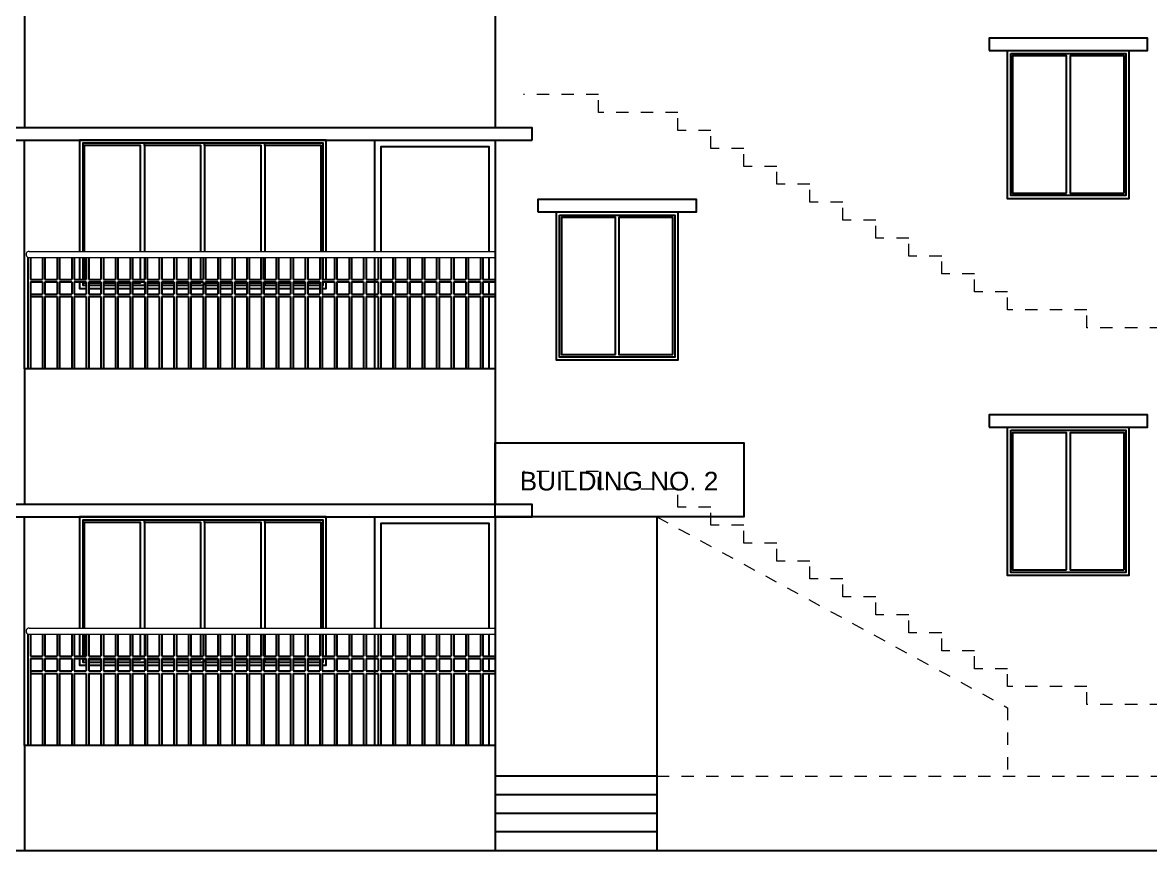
# Model space of a CAD drawing. Header units: metres. Extents: x -1441 to -394, y -133 to 518.
# Drawn here: x -1147.49 to -1138.36, y 33.94 to 40.64 of the extents above; entities that cross this region are included whole.
import ezdxf

# ---------------------------------------------------------------- set-up
doc = ezdxf.new("R2010")
doc.units = ezdxf.units.M
doc.header["$LTSCALE"] = 25.4
doc.linetypes.add('ACAD_ISO02W100', pattern=[15, 12, -3])
doc.layers.get('0').update_dxf_attribs({"linetype": 'CONTINUOUS'})
doc.layers.add('Railing', color=7, linetype='CONTINUOUS')
doc.styles.add('STYLE3', font='arial.ttf')

msp = doc.modelspace()

# ---------------------------------------------------------------- linework, layer by layer
at = {"color": 7, "linetype": 'Continuous'}
for p, q in [((-1143.6629, 42.7394), (-1143.6629, 39.7894)), ((-1147.4729, 40.8894), (-1147.4729, 39.7894)), ((-1147.4729, 37.8394), (-1147.4729, 39.6894)), ((-1143.6629, 39.6894), (-1143.6629, 36.7394)), ((-1143.6629, 37.8394), (-1147.4729, 37.8394)), ((-1147.4729, 37.8394), (-1147.4729, 36.7394)), ((-1147.4729, 34.7894), (-1147.4729, 36.6394)), ((-1143.6629, 36.6394), (-1143.6629, 33.9394)), ((-1142.3524, 36.6394), (-1142.3524, 33.9394)), ((-1143.6629, 34.7894), (-1147.4729, 34.7894)), ((-1147.4729, 34.7894), (-1147.4729, 33.9394))]:
    msp.add_line(p, q, dxfattribs=at)
at = {"color": 38, "linetype": 'Continuous'}
for p, q in [((-1146.5016, 39.645), (-1146.5016, 39.6644)), ((-1146.014, 39.645), (-1146.014, 39.6644)), ((-1145.527, 39.645), (-1145.527, 39.6644)), ((-1146.5016, 38.5356), (-1146.5016, 38.5144)), ((-1146.014, 38.5356), (-1146.014, 38.5144)), ((-1145.527, 38.5356), (-1145.527, 38.5144)), ((-1146.5016, 36.595), (-1146.5016, 36.6144)), ((-1146.014, 36.595), (-1146.014, 36.6144)), ((-1145.527, 36.595), (-1145.527, 36.6144)), ((-1146.5016, 35.4856), (-1146.5016, 35.4644)), ((-1146.014, 35.4856), (-1146.014, 35.4644)), ((-1145.527, 35.4856), (-1145.527, 35.4644))]:
    msp.add_line(p, q, dxfattribs=at)
at = {"color": 8, "linetype": 'ACAD_ISO02W100', "lineweight": 9, "ltscale": 0.0003}
for p, q in [((-1142.3524, 36.6394), (-1139.5129, 35.0949)), ((-1139.5129, 35.0949), (-1139.5129, 34.5394)), ((-1142.3524, 34.5394), (-1138.0329, 34.5394))]:
    msp.add_line(p, q, dxfattribs=at)
at = {"color": 8, "linetype": 'Continuous'}
for p, q in [((-1142.3524, 34.5394), (-1143.6629, 34.5394)), ((-1142.3524, 34.3894), (-1143.6629, 34.3894)), ((-1142.3524, 34.2394), (-1143.6629, 34.2394)), ((-1142.3524, 34.0894), (-1143.6629, 34.0894))]:
    msp.add_line(p, q, dxfattribs=at)
at = {"color": 7}
msp.add_line((-1152.7877, 33.9394), (-1128.3503, 33.9394), dxfattribs=at)
at = {"color": 7, "linetype": 'Continuous'}
for points in [[(-1139.6629, 40.4156), (-1138.3807, 40.4156), (-1138.3807, 40.5156), (-1139.6629, 40.5156)], [(-1143.3152, 39.1085), (-1142.0329, 39.1085), (-1142.0329, 39.2085), (-1143.3152, 39.2085)], [(-1139.6629, 37.3656), (-1138.3807, 37.3656), (-1138.3807, 37.4656), (-1139.6629, 37.4656)], [(-1143.6629, 37.2394), (-1141.6497, 37.2394), (-1141.6497, 36.6394), (-1143.6629, 36.6394)]]:
    msp.add_lwpolyline(points, close=True, dxfattribs=at)
at = {"color": 38, "linetype": 'Continuous'}
for points in [[(-1139.5129, 40.4156), (-1138.5307, 40.4156), (-1138.5307, 39.2156), (-1139.5129, 39.2156)], [(-1139.4879, 40.3906), (-1138.5557, 40.3906), (-1138.5557, 39.2406), (-1139.4879, 39.2406)], [(-1143.1652, 39.1085), (-1142.1829, 39.1085), (-1142.1829, 37.9085), (-1143.1652, 37.9085)], [(-1143.1402, 39.0835), (-1142.2079, 39.0835), (-1142.2079, 37.9335), (-1143.1402, 37.9335)], [(-1139.5129, 37.3656), (-1138.5307, 37.3656), (-1138.5307, 36.1656), (-1139.5129, 36.1656)], [(-1139.4879, 37.3406), (-1138.5557, 37.3406), (-1138.5557, 36.1906), (-1139.4879, 36.1906)]]:
    msp.add_lwpolyline(points, close=True, dxfattribs=at)
at = {"color": 144, "linetype": 'Continuous'}
for points in [[(-1139.0361, 39.2602), (-1139.0361, 40.3712), (-1139.4723, 40.3712), (-1139.4723, 39.2602)], [(-1138.5708, 39.2602), (-1138.5708, 40.3712), (-1139.007, 40.3712), (-1139.007, 39.2602)], [(-1142.6883, 37.9531), (-1142.6883, 39.064), (-1143.1246, 39.064), (-1143.1246, 37.9531)], [(-1142.223, 37.9531), (-1142.223, 39.064), (-1142.6593, 39.064), (-1142.6593, 37.9531)], [(-1139.0361, 36.2102), (-1139.0361, 37.3212), (-1139.4723, 37.3212), (-1139.4723, 36.2102)], [(-1138.5708, 36.2102), (-1138.5708, 37.3212), (-1139.007, 37.3212), (-1139.007, 36.2102)]]:
    msp.add_lwpolyline(points, close=True, dxfattribs=at)
at = {"color": 8, "linetype": 'ACAD_ISO02W100', "lineweight": 9, "ltscale": 0.0003}
for points in [[(-1138.2629, 38.1704), (-1138.8716, 38.1704), (-1138.8716, 38.3156), (-1139.5129, 38.3156), (-1139.5129, 38.4609), (-1139.7799, 38.4609), (-1139.7799, 38.6061), (-1140.0469, 38.6061), (-1140.0469, 38.7513), (-1140.3139, 38.7513), (-1140.3139, 38.8966), (-1140.5809, 38.8966), (-1140.5809, 39.0418), (-1140.8479, 39.0418), (-1140.8479, 39.1871), (-1141.1149, 39.1871), (-1141.1149, 39.3323), (-1141.3819, 39.3323), (-1141.3819, 39.4775), (-1141.6489, 39.4775), (-1141.6489, 39.6228), (-1141.9159, 39.6228), (-1141.9159, 39.768), (-1142.1829, 39.768), (-1142.1829, 39.9132), (-1142.8242, 39.9132), (-1142.8242, 40.0585), (-1143.4329, 40.0585)], [(-1138.2629, 35.1204), (-1138.8716, 35.1204), (-1138.8716, 35.2656), (-1139.5129, 35.2656), (-1139.5129, 35.4109), (-1139.7799, 35.4109), (-1139.7799, 35.5561), (-1140.0469, 35.5561), (-1140.0469, 35.7013), (-1140.3139, 35.7013), (-1140.3139, 35.8466), (-1140.5809, 35.8466), (-1140.5809, 35.9918), (-1140.8479, 35.9918), (-1140.8479, 36.1371), (-1141.1149, 36.1371), (-1141.1149, 36.2823), (-1141.3819, 36.2823), (-1141.3819, 36.4275), (-1141.6489, 36.4275), (-1141.6489, 36.5728), (-1141.9159, 36.5728), (-1141.9159, 36.718), (-1142.1829, 36.718), (-1142.1829, 36.8632), (-1142.8242, 36.8632), (-1142.8242, 37.0085), (-1143.4329, 37.0085)]]:
    msp.add_lwpolyline(points, dxfattribs=at)
at = {"color": 7, "linetype": 'Continuous'}
for points in [[(-1143.3629, 39.6894), (-1143.3629, 39.7894), (-1148.0116, 39.7894), (-1148.0116, 39.6894), (-1143.3629, 39.6894)], [(-1143.3629, 36.6394), (-1143.3629, 36.7394), (-1148.0116, 36.7394), (-1148.0116, 36.6394), (-1143.3629, 36.6394)]]:
    msp.add_lwpolyline(points, dxfattribs=at)
at = {"color": 38, "linetype": 'Continuous'}
for points in [[(-1145.0302, 38.7894), (-1145.0302, 39.6894), (-1147.0258, 39.6894), (-1147.0258, 38.7894)], [(-1145.0552, 38.7894), (-1145.0552, 39.6644), (-1147.0008, 39.6644), (-1147.0008, 38.7894)], [(-1147.0258, 38.7394), (-1147.0258, 38.5623)], [(-1147.0008, 38.7394), (-1147.0008, 38.5623)], [(-1145.0552, 38.5623), (-1145.0552, 38.7394)], [(-1145.0302, 38.5623), (-1145.0302, 38.7394)], [(-1147.0258, 38.5423), (-1147.0258, 38.4894), (-1146.9721, 38.4894)], [(-1147.0008, 38.5423), (-1147.0008, 38.5144), (-1146.9721, 38.5144)], [(-1145.0611, 38.4894), (-1145.0302, 38.4894), (-1145.0302, 38.5423)], [(-1145.0611, 38.5144), (-1145.0552, 38.5144), (-1145.0552, 38.5423)], [(-1146.9521, 38.5144), (-1146.8539, 38.5144)], [(-1146.9521, 38.4894), (-1146.8539, 38.4894)], [(-1146.8339, 38.5144), (-1146.7357, 38.5144)], [(-1146.8339, 38.4894), (-1146.7357, 38.4894)], [(-1146.7157, 38.5144), (-1146.6175, 38.5144)], [(-1146.7157, 38.4894), (-1146.6175, 38.4894)], [(-1146.5975, 38.5144), (-1146.4993, 38.5144)], [(-1146.5975, 38.4894), (-1146.4993, 38.4894)], [(-1146.4793, 38.5144), (-1146.3812, 38.5144)], [(-1146.4793, 38.4894), (-1146.3812, 38.4894)], [(-1146.3612, 38.5144), (-1146.263, 38.5144)], [(-1146.3612, 38.4894), (-1146.263, 38.4894)], [(-1146.243, 38.5144), (-1146.1448, 38.5144)], [(-1146.243, 38.4894), (-1146.1448, 38.4894)], [(-1146.1248, 38.5144), (-1146.0266, 38.5144)], [(-1146.1248, 38.4894), (-1146.0266, 38.4894)], [(-1146.0066, 38.5144), (-1145.9084, 38.5144)], [(-1146.0066, 38.4894), (-1145.9084, 38.4894)], [(-1145.8884, 38.5144), (-1145.7902, 38.5144)], [(-1145.8884, 38.4894), (-1145.7902, 38.4894)], [(-1145.7702, 38.5144), (-1145.6721, 38.5144)], [(-1145.7702, 38.4894), (-1145.6721, 38.4894)], [(-1145.6521, 38.5144), (-1145.5539, 38.5144)], [(-1145.6521, 38.4894), (-1145.5539, 38.4894)], [(-1145.5339, 38.5144), (-1145.4357, 38.5144)], [(-1145.5339, 38.4894), (-1145.4357, 38.4894)], [(-1145.4157, 38.5144), (-1145.3175, 38.5144)], [(-1145.4157, 38.4894), (-1145.3175, 38.4894)], [(-1145.2975, 38.5144), (-1145.1993, 38.5144)], [(-1145.2975, 38.4894), (-1145.1993, 38.4894)], [(-1145.1793, 38.5144), (-1145.0811, 38.5144)], [(-1145.1793, 38.4894), (-1145.0811, 38.4894)], [(-1145.0302, 35.7394), (-1145.0302, 36.6394), (-1147.0258, 36.6394), (-1147.0258, 35.7394)], [(-1145.0552, 35.7394), (-1145.0552, 36.6144), (-1147.0008, 36.6144), (-1147.0008, 35.7394)], [(-1147.0258, 35.6894), (-1147.0258, 35.5123)], [(-1147.0008, 35.6894), (-1147.0008, 35.5123)], [(-1145.0552, 35.5123), (-1145.0552, 35.6894)], [(-1145.0302, 35.5123), (-1145.0302, 35.6894)], [(-1147.0258, 35.4923), (-1147.0258, 35.4394), (-1146.9721, 35.4394)], [(-1147.0008, 35.4923), (-1147.0008, 35.4644), (-1146.9721, 35.4644)], [(-1146.9521, 35.4644), (-1146.8539, 35.4644)], [(-1146.9521, 35.4394), (-1146.8539, 35.4394)], [(-1146.8339, 35.4644), (-1146.7357, 35.4644)], [(-1146.8339, 35.4394), (-1146.7357, 35.4394)], [(-1146.7157, 35.4644), (-1146.6175, 35.4644)], [(-1146.7157, 35.4394), (-1146.6175, 35.4394)], [(-1146.5975, 35.4644), (-1146.4993, 35.4644)], [(-1146.5975, 35.4394), (-1146.4993, 35.4394)], [(-1146.4793, 35.4644), (-1146.3812, 35.4644)], [(-1146.4793, 35.4394), (-1146.3812, 35.4394)], [(-1146.3612, 35.4644), (-1146.263, 35.4644)], [(-1146.3612, 35.4394), (-1146.263, 35.4394)], [(-1146.243, 35.4644), (-1146.1448, 35.4644)], [(-1146.243, 35.4394), (-1146.1448, 35.4394)], [(-1146.1248, 35.4644), (-1146.0266, 35.4644)], [(-1146.1248, 35.4394), (-1146.0266, 35.4394)], [(-1146.0066, 35.4644), (-1145.9084, 35.4644)], [(-1146.0066, 35.4394), (-1145.9084, 35.4394)], [(-1145.8884, 35.4644), (-1145.7902, 35.4644)], [(-1145.8884, 35.4394), (-1145.7902, 35.4394)], [(-1145.7702, 35.4644), (-1145.6721, 35.4644)], [(-1145.7702, 35.4394), (-1145.6721, 35.4394)], [(-1145.6521, 35.4644), (-1145.5539, 35.4644)], [(-1145.6521, 35.4394), (-1145.5539, 35.4394)], [(-1145.5339, 35.4644), (-1145.4357, 35.4644)], [(-1145.5339, 35.4394), (-1145.4357, 35.4394)], [(-1145.4157, 35.4644), (-1145.3175, 35.4644)], [(-1145.4157, 35.4394), (-1145.3175, 35.4394)], [(-1145.2975, 35.4644), (-1145.1993, 35.4644)], [(-1145.2975, 35.4394), (-1145.1993, 35.4394)], [(-1145.1793, 35.4644), (-1145.0811, 35.4644)], [(-1145.1793, 35.4394), (-1145.0811, 35.4394)], [(-1145.0611, 35.4394), (-1145.0302, 35.4394), (-1145.0302, 35.4923)], [(-1145.0611, 35.4644), (-1145.0552, 35.4644), (-1145.0552, 35.4923)]]:
    msp.add_lwpolyline(points, dxfattribs=at)
at = {"color": 144, "linetype": 'Continuous'}
for points in [[(-1146.5326, 38.7894), (-1146.5326, 39.645), (-1146.9892, 39.645), (-1146.9892, 38.7894)], [(-1146.045, 38.7894), (-1146.045, 39.645), (-1146.5016, 39.645), (-1146.5016, 38.7894)], [(-1145.5574, 38.7894), (-1145.5574, 39.645), (-1146.014, 39.645), (-1146.014, 38.7894)], [(-1145.0703, 38.7894), (-1145.0703, 39.645), (-1145.527, 39.645), (-1145.527, 38.7894)], [(-1146.9892, 38.7394), (-1146.9892, 38.5623)], [(-1146.5326, 38.5623), (-1146.5326, 38.7394)], [(-1146.5016, 38.7394), (-1146.5016, 38.5623)], [(-1146.045, 38.5623), (-1146.045, 38.7394)], [(-1145.5574, 38.5623), (-1145.5574, 38.7394)], [(-1145.527, 38.7394), (-1145.527, 38.5623)], [(-1146.9892, 38.5423), (-1146.9892, 38.5356), (-1146.9721, 38.5356)], [(-1146.9521, 38.5356), (-1146.8539, 38.5356)], [(-1146.8339, 38.5356), (-1146.7357, 38.5356)], [(-1146.7157, 38.5356), (-1146.6175, 38.5356)], [(-1146.5975, 38.5356), (-1146.5326, 38.5356), (-1146.5326, 38.5423)], [(-1146.5016, 38.5423), (-1146.5016, 38.5356), (-1146.4993, 38.5356)], [(-1146.4793, 38.5356), (-1146.3812, 38.5356)], [(-1146.3612, 38.5356), (-1146.263, 38.5356)], [(-1146.243, 38.5356), (-1146.1448, 38.5356)], [(-1146.1248, 38.5356), (-1146.045, 38.5356), (-1146.045, 38.5423)], [(-1146.0066, 38.5356), (-1145.9084, 38.5356)], [(-1145.8884, 38.5356), (-1145.7902, 38.5356)], [(-1145.7702, 38.5356), (-1145.6721, 38.5356)], [(-1145.6521, 38.5356), (-1145.5574, 38.5356), (-1145.5574, 38.5423)], [(-1145.527, 38.5423), (-1145.527, 38.5356), (-1145.4357, 38.5356)], [(-1145.4157, 38.5356), (-1145.3175, 38.5356)], [(-1145.2975, 38.5356), (-1145.1993, 38.5356)], [(-1145.1793, 38.5356), (-1145.0811, 38.5356)], [(-1146.5326, 35.7394), (-1146.5326, 36.595), (-1146.9892, 36.595), (-1146.9892, 35.7394)], [(-1146.045, 35.7394), (-1146.045, 36.595), (-1146.5016, 36.595), (-1146.5016, 35.7394)], [(-1145.5574, 35.7394), (-1145.5574, 36.595), (-1146.014, 36.595), (-1146.014, 35.7394)], [(-1145.0703, 35.7394), (-1145.0703, 36.595), (-1145.527, 36.595), (-1145.527, 35.7394)], [(-1146.9892, 35.6894), (-1146.9892, 35.5123)], [(-1146.5326, 35.5123), (-1146.5326, 35.6894)], [(-1146.5016, 35.6894), (-1146.5016, 35.5123)], [(-1146.045, 35.5123), (-1146.045, 35.6894)], [(-1145.5574, 35.5123), (-1145.5574, 35.6894)], [(-1145.527, 35.6894), (-1145.527, 35.5123)], [(-1146.9892, 35.4923), (-1146.9892, 35.4856), (-1146.9721, 35.4856)], [(-1146.9521, 35.4856), (-1146.8539, 35.4856)], [(-1146.8339, 35.4856), (-1146.7357, 35.4856)], [(-1146.7157, 35.4856), (-1146.6175, 35.4856)], [(-1146.5975, 35.4856), (-1146.5326, 35.4856), (-1146.5326, 35.4923)], [(-1146.5016, 35.4923), (-1146.5016, 35.4856), (-1146.4993, 35.4856)], [(-1146.4793, 35.4856), (-1146.3812, 35.4856)], [(-1146.3612, 35.4856), (-1146.263, 35.4856)], [(-1146.243, 35.4856), (-1146.1448, 35.4856)], [(-1146.1248, 35.4856), (-1146.045, 35.4856), (-1146.045, 35.4923)], [(-1146.0066, 35.4856), (-1145.9084, 35.4856)], [(-1145.8884, 35.4856), (-1145.7902, 35.4856)], [(-1145.7702, 35.4856), (-1145.6721, 35.4856)], [(-1145.6521, 35.4856), (-1145.5574, 35.4856), (-1145.5574, 35.4923)], [(-1145.527, 35.4923), (-1145.527, 35.4856), (-1145.4357, 35.4856)], [(-1145.4157, 35.4856), (-1145.3175, 35.4856)], [(-1145.2975, 35.4856), (-1145.1993, 35.4856)], [(-1145.1793, 35.4856), (-1145.0811, 35.4856)]]:
    msp.add_lwpolyline(points, dxfattribs=at)
at = {"color": 8, "linetype": 'Continuous'}
for points in [[(-1144.6355, 38.7894), (-1144.6355, 39.6894), (-1143.6629, 39.6894), (-1143.6629, 37.8394)], [(-1144.5855, 38.7894), (-1144.5855, 39.6394), (-1143.7129, 39.6394), (-1143.7129, 38.7894)], [(-1144.6355, 37.8394), (-1144.6355, 38.7394)], [(-1144.5855, 38.5623), (-1144.5855, 38.7394)], [(-1143.7129, 38.7394), (-1143.7129, 38.5623)], [(-1144.5855, 38.4426), (-1144.5855, 38.5423)], [(-1143.7129, 38.5423), (-1143.7129, 38.4426)], [(-1144.5855, 37.8394), (-1144.5855, 38.4226)], [(-1143.7129, 38.4226), (-1143.7129, 37.8394)], [(-1144.6355, 35.7394), (-1144.6355, 36.6394), (-1143.6629, 36.6394), (-1143.6629, 34.7894)], [(-1144.5855, 35.7394), (-1144.5855, 36.5894), (-1143.7129, 36.5894), (-1143.7129, 35.7394)], [(-1144.6355, 34.7894), (-1144.6355, 35.6894)], [(-1144.5855, 35.5123), (-1144.5855, 35.6894)], [(-1143.7129, 35.6894), (-1143.7129, 35.5123)], [(-1144.5855, 35.3926), (-1144.5855, 35.4923)], [(-1143.7129, 35.4923), (-1143.7129, 35.3926)], [(-1144.5855, 34.7894), (-1144.5855, 35.3726)], [(-1143.7129, 35.3726), (-1143.7129, 34.7894)]]:
    msp.add_lwpolyline(points, dxfattribs=at)
at = {"layer": 'Railing', "color": 8, "linetype": 'Continuous'}
for p, q in [((-1147.4448, 38.7394), (-1147.4448, 37.8394)), ((-1147.4248, 38.7394), (-1147.4248, 38.5623)), ((-1147.3266, 38.7394), (-1147.3266, 38.5623)), ((-1147.3066, 38.7394), (-1147.3066, 38.5623)), ((-1147.2085, 38.7394), (-1147.2085, 38.5623)), ((-1147.1885, 38.7394), (-1147.1885, 38.5623)), ((-1147.0903, 38.7394), (-1147.0903, 38.5623)), ((-1147.0703, 38.7394), (-1147.0703, 38.5623)), ((-1146.9721, 38.7394), (-1146.9721, 38.5623)), ((-1146.9521, 38.7394), (-1146.9521, 38.5623)), ((-1146.8539, 38.7394), (-1146.8539, 38.5623)), ((-1146.8339, 38.7394), (-1146.8339, 38.5623)), ((-1146.7357, 38.7394), (-1146.7357, 38.5623)), ((-1146.7157, 38.7394), (-1146.7157, 38.5623)), ((-1146.6175, 38.7394), (-1146.6175, 38.5623)), ((-1146.5975, 38.7394), (-1146.5975, 38.5623)), ((-1146.4993, 38.7394), (-1146.4993, 38.5623)), ((-1146.4793, 38.7394), (-1146.4793, 38.5623)), ((-1146.3812, 38.7394), (-1146.3812, 38.5623)), ((-1146.3612, 38.7394), (-1146.3612, 38.5623)), ((-1146.263, 38.7394), (-1146.263, 38.5623)), ((-1146.243, 38.7394), (-1146.243, 38.5623)), ((-1146.1448, 38.7394), (-1146.1448, 38.5623)), ((-1146.1248, 38.7394), (-1146.1248, 38.5623)), ((-1146.0266, 38.7394), (-1146.0266, 38.5623)), ((-1146.0066, 38.7394), (-1146.0066, 38.5623)), ((-1145.9084, 38.7394), (-1145.9084, 38.5623)), ((-1145.8884, 38.7394), (-1145.8884, 38.5623)), ((-1145.7902, 38.7394), (-1145.7902, 38.5623)), ((-1145.7702, 38.7394), (-1145.7702, 38.5623)), ((-1145.6721, 38.7394), (-1145.6721, 38.5623)), ((-1145.6521, 38.7394), (-1145.6521, 38.5623)), ((-1145.5539, 38.7394), (-1145.5539, 38.5623)), ((-1145.5339, 38.7394), (-1145.5339, 38.5623)), ((-1145.4357, 38.7394), (-1145.4357, 38.5623)), ((-1145.4157, 38.7394), (-1145.4157, 38.5623)), ((-1145.3175, 38.7394), (-1145.3175, 38.5623)), ((-1145.2975, 38.7394), (-1145.2975, 38.5623)), ((-1145.1993, 38.7394), (-1145.1993, 38.5623)), ((-1145.1793, 38.7394), (-1145.1793, 38.5623)), ((-1145.0811, 38.7394), (-1145.0811, 38.5623)), ((-1145.0611, 38.7394), (-1145.0611, 38.5623)), ((-1144.9629, 38.7394), (-1144.9629, 38.5623)), ((-1144.9429, 38.7394), (-1144.9429, 38.5623)), ((-1144.8448, 38.7394), (-1144.8448, 38.5623)), ((-1144.8248, 38.7394), (-1144.8248, 38.5623)), ((-1144.7266, 38.7394), (-1144.7266, 38.5623)), ((-1144.7066, 38.7394), (-1144.7066, 38.5623)), ((-1144.6084, 38.7394), (-1144.6084, 38.5623)), ((-1144.5884, 38.7394), (-1144.5884, 38.5623)), ((-1144.4902, 38.7394), (-1144.4902, 38.5623)), ((-1144.4702, 38.7394), (-1144.4702, 38.5623)), ((-1144.372, 38.7394), (-1144.372, 38.5623)), ((-1144.352, 38.7394), (-1144.352, 38.5623)), ((-1144.2538, 38.7394), (-1144.2538, 38.5623)), ((-1144.2338, 38.7394), (-1144.2338, 38.5623)), ((-1144.1357, 38.7394), (-1144.1357, 38.5623)), ((-1144.1157, 38.7394), (-1144.1157, 38.5623)), ((-1144.0175, 38.7394), (-1144.0175, 38.5623)), ((-1143.9975, 38.7394), (-1143.9975, 38.5623)), ((-1143.8993, 38.7394), (-1143.8993, 38.5623)), ((-1143.8793, 38.7394), (-1143.8793, 38.5623)), ((-1143.7811, 38.7394), (-1143.7811, 38.5623)), ((-1143.7611, 38.7394), (-1143.7611, 38.5623)), ((-1147.4248, 38.5623), (-1147.3266, 38.5623)), ((-1147.4248, 38.5423), (-1147.4248, 37.8394)), ((-1147.4248, 38.5423), (-1147.3266, 38.5423)), ((-1147.3266, 38.5423), (-1147.3266, 38.4426)), ((-1147.3066, 38.5623), (-1147.2085, 38.5623)), ((-1147.3066, 38.5423), (-1147.3066, 38.4426)), ((-1147.3066, 38.5423), (-1147.2085, 38.5423)), ((-1147.2085, 38.5423), (-1147.2085, 38.4426)), ((-1147.1885, 38.5623), (-1147.0903, 38.5623)), ((-1147.1885, 38.5423), (-1147.1885, 38.4426)), ((-1147.1885, 38.5423), (-1147.0903, 38.5423)), ((-1147.0903, 38.5423), (-1147.0903, 38.4426)), ((-1147.0703, 38.5623), (-1146.9721, 38.5623)), ((-1147.0703, 38.5423), (-1147.0703, 38.4426)), ((-1147.0703, 38.5423), (-1146.9721, 38.5423)), ((-1146.9721, 38.5423), (-1146.9721, 38.4426)), ((-1146.9521, 38.5623), (-1146.8539, 38.5623)), ((-1146.9521, 38.5423), (-1146.9521, 38.4426)), ((-1146.9521, 38.5423), (-1146.8539, 38.5423)), ((-1146.8539, 38.5423), (-1146.8539, 38.4426)), ((-1146.8339, 38.5623), (-1146.7357, 38.5623)), ((-1146.8339, 38.5423), (-1146.8339, 38.4426)), ((-1146.8339, 38.5423), (-1146.7357, 38.5423)), ((-1146.7357, 38.5423), (-1146.7357, 38.4426)), ((-1146.7157, 38.5623), (-1146.6175, 38.5623)), ((-1146.7157, 38.5423), (-1146.7157, 38.4426)), ((-1146.7157, 38.5423), (-1146.6175, 38.5423)), ((-1146.6175, 38.5423), (-1146.6175, 38.4426)), ((-1146.5975, 38.5623), (-1146.4993, 38.5623)), ((-1146.5975, 38.5423), (-1146.5975, 38.4426)), ((-1146.5975, 38.5423), (-1146.4993, 38.5423)), ((-1146.4993, 38.5423), (-1146.4993, 38.4426)), ((-1146.4793, 38.5623), (-1146.3812, 38.5623)), ((-1146.4793, 38.5423), (-1146.4793, 38.4426)), ((-1146.4793, 38.5423), (-1146.3812, 38.5423)), ((-1146.3812, 38.5423), (-1146.3812, 38.4426)), ((-1146.3612, 38.5623), (-1146.263, 38.5623)), ((-1146.3612, 38.5423), (-1146.3612, 38.4426)), ((-1146.3612, 38.5423), (-1146.263, 38.5423)), ((-1146.263, 38.5423), (-1146.263, 38.4426)), ((-1146.243, 38.5623), (-1146.1448, 38.5623)), ((-1146.243, 38.5423), (-1146.243, 38.4426)), ((-1146.243, 38.5423), (-1146.1448, 38.5423)), ((-1146.1448, 38.5423), (-1146.1448, 38.4426)), ((-1146.1248, 38.5623), (-1146.0266, 38.5623)), ((-1146.1248, 38.5423), (-1146.1248, 38.4426)), ((-1146.1248, 38.5423), (-1146.0266, 38.5423)), ((-1146.0266, 38.5423), (-1146.0266, 38.4426)), ((-1146.0066, 38.5623), (-1145.9084, 38.5623)), ((-1146.0066, 38.5423), (-1146.0066, 38.4426)), ((-1146.0066, 38.5423), (-1145.9084, 38.5423)), ((-1145.9084, 38.5423), (-1145.9084, 38.4426)), ((-1145.8884, 38.5623), (-1145.7902, 38.5623)), ((-1145.8884, 38.5423), (-1145.8884, 38.4426)), ((-1145.8884, 38.5423), (-1145.7902, 38.5423)), ((-1145.7902, 38.5423), (-1145.7902, 38.4426)), ((-1145.7702, 38.5623), (-1145.6721, 38.5623)), ((-1145.7702, 38.5423), (-1145.7702, 38.4426)), ((-1145.7702, 38.5423), (-1145.6721, 38.5423)), ((-1145.6721, 38.5423), (-1145.6721, 38.4426)), ((-1145.6521, 38.5623), (-1145.5539, 38.5623)), ((-1145.6521, 38.5423), (-1145.6521, 38.4426)), ((-1145.6521, 38.5423), (-1145.5539, 38.5423)), ((-1145.5539, 38.5423), (-1145.5539, 38.4426)), ((-1145.5339, 38.5623), (-1145.4357, 38.5623)), ((-1145.5339, 38.5423), (-1145.5339, 38.4426)), ((-1145.5339, 38.5423), (-1145.4357, 38.5423)), ((-1145.4357, 38.5423), (-1145.4357, 38.4426)), ((-1145.4157, 38.5623), (-1145.3175, 38.5623)), ((-1145.4157, 38.5423), (-1145.4157, 38.4426)), ((-1145.4157, 38.5423), (-1145.3175, 38.5423)), ((-1145.3175, 38.5423), (-1145.3175, 38.4426)), ((-1145.2975, 38.5623), (-1145.1993, 38.5623)), ((-1145.2975, 38.5423), (-1145.2975, 38.4426)), ((-1145.2975, 38.5423), (-1145.1993, 38.5423)), ((-1145.1993, 38.5423), (-1145.1993, 38.4426)), ((-1145.1793, 38.5623), (-1145.0811, 38.5623)), ((-1145.1793, 38.5423), (-1145.1793, 38.4426)), ((-1145.1793, 38.5423), (-1145.0811, 38.5423)), ((-1145.0811, 38.5423), (-1145.0811, 38.4426)), ((-1145.0611, 38.5623), (-1144.9629, 38.5623)), ((-1145.0611, 38.5423), (-1145.0611, 38.4426)), ((-1145.0611, 38.5423), (-1144.9629, 38.5423)), ((-1144.9629, 38.5423), (-1144.9629, 38.4426)), ((-1144.9429, 38.5623), (-1144.8448, 38.5623)), ((-1144.9429, 38.5423), (-1144.9429, 38.4426)), ((-1144.9429, 38.5423), (-1144.8448, 38.5423)), ((-1144.8448, 38.5423), (-1144.8448, 38.4426)), ((-1144.8248, 38.5623), (-1144.7266, 38.5623)), ((-1144.8248, 38.5423), (-1144.8248, 38.4426)), ((-1144.8248, 38.5423), (-1144.7266, 38.5423)), ((-1144.7266, 38.5423), (-1144.7266, 38.4426)), ((-1144.7066, 38.5623), (-1144.6084, 38.5623)), ((-1144.7066, 38.5423), (-1144.7066, 38.4426)), ((-1144.7066, 38.5423), (-1144.6084, 38.5423)), ((-1144.6084, 38.5423), (-1144.6084, 38.4426)), ((-1144.5884, 38.5623), (-1144.4902, 38.5623)), ((-1144.5884, 38.5423), (-1144.5884, 38.4426)), ((-1144.5884, 38.5423), (-1144.4902, 38.5423)), ((-1144.4902, 38.5423), (-1144.4902, 38.4426)), ((-1144.4702, 38.5623), (-1144.372, 38.5623)), ((-1144.4702, 38.5423), (-1144.4702, 38.4426)), ((-1144.4702, 38.5423), (-1144.372, 38.5423)), ((-1144.372, 38.5423), (-1144.372, 38.4426)), ((-1144.352, 38.5623), (-1144.2538, 38.5623)), ((-1144.352, 38.5423), (-1144.352, 38.4426)), ((-1144.352, 38.5423), (-1144.2538, 38.5423)), ((-1144.2538, 38.5423), (-1144.2538, 38.4426)), ((-1144.2338, 38.5623), (-1144.1357, 38.5623)), ((-1144.2338, 38.5423), (-1144.2338, 38.4426)), ((-1144.2338, 38.5423), (-1144.1357, 38.5423)), ((-1144.1357, 38.5423), (-1144.1357, 38.4426)), ((-1144.1157, 38.5623), (-1144.0175, 38.5623)), ((-1144.1157, 38.5423), (-1144.1157, 38.4426)), ((-1144.1157, 38.5423), (-1144.0175, 38.5423)), ((-1144.0175, 38.5423), (-1144.0175, 38.4426)), ((-1143.9975, 38.5623), (-1143.8993, 38.5623)), ((-1143.9975, 38.5423), (-1143.9975, 38.4426)), ((-1143.9975, 38.5423), (-1143.8993, 38.5423)), ((-1143.8993, 38.5423), (-1143.8993, 38.4426)), ((-1143.8793, 38.5623), (-1143.7811, 38.5623)), ((-1143.8793, 38.5423), (-1143.8793, 38.4426)), ((-1143.8793, 38.5423), (-1143.7811, 38.5423)), ((-1143.7811, 38.5423), (-1143.7811, 38.4426)), ((-1143.7611, 38.5623), (-1143.6629, 38.5623)), ((-1143.7611, 38.5423), (-1143.7611, 38.4426)), ((-1143.7611, 38.5423), (-1143.6629, 38.5423)), ((-1147.4248, 38.4426), (-1147.3266, 38.4426)), ((-1147.3066, 38.4426), (-1147.2085, 38.4426)), ((-1147.1885, 38.4426), (-1147.0903, 38.4426)), ((-1147.0703, 38.4426), (-1146.9721, 38.4426)), ((-1146.9521, 38.4426), (-1146.8539, 38.4426)), ((-1146.8339, 38.4426), (-1146.7357, 38.4426)), ((-1146.7157, 38.4426), (-1146.6175, 38.4426)), ((-1146.5975, 38.4426), (-1146.4993, 38.4426)), ((-1146.4793, 38.4426), (-1146.3812, 38.4426)), ((-1146.3612, 38.4426), (-1146.263, 38.4426)), ((-1146.243, 38.4426), (-1146.1448, 38.4426)), ((-1146.1248, 38.4426), (-1146.0266, 38.4426)), ((-1146.0066, 38.4426), (-1145.9084, 38.4426)), ((-1145.8884, 38.4426), (-1145.7902, 38.4426)), ((-1145.7702, 38.4426), (-1145.6721, 38.4426)), ((-1145.6521, 38.4426), (-1145.5539, 38.4426)), ((-1145.5339, 38.4426), (-1145.4357, 38.4426)), ((-1145.4157, 38.4426), (-1145.3175, 38.4426)), ((-1145.2975, 38.4426), (-1145.1993, 38.4426)), ((-1145.1793, 38.4426), (-1145.0811, 38.4426)), ((-1145.0611, 38.4426), (-1144.9629, 38.4426)), ((-1144.9429, 38.4426), (-1144.8448, 38.4426)), ((-1144.8248, 38.4426), (-1144.7266, 38.4426)), ((-1144.7066, 38.4426), (-1144.6084, 38.4426)), ((-1144.5884, 38.4426), (-1144.4902, 38.4426)), ((-1144.4702, 38.4426), (-1144.372, 38.4426)), ((-1144.352, 38.4426), (-1144.2538, 38.4426)), ((-1144.2338, 38.4426), (-1144.1357, 38.4426)), ((-1144.1157, 38.4426), (-1144.0175, 38.4426)), ((-1143.9975, 38.4426), (-1143.8993, 38.4426)), ((-1143.8793, 38.4426), (-1143.7811, 38.4426)), ((-1143.7611, 38.4426), (-1143.6629, 38.4426)), ((-1147.4248, 38.4226), (-1147.3266, 38.4226)), ((-1147.3266, 38.4226), (-1147.3266, 37.8394)), ((-1147.3066, 38.4226), (-1147.3066, 37.8394)), ((-1147.3066, 38.4226), (-1147.2085, 38.4226)), ((-1147.2085, 38.4226), (-1147.2085, 37.8394)), ((-1147.1885, 38.4226), (-1147.1885, 37.8394)), ((-1147.1885, 38.4226), (-1147.0903, 38.4226)), ((-1147.0903, 38.4226), (-1147.0903, 37.8394)), ((-1147.0703, 38.4226), (-1147.0703, 37.8394)), ((-1147.0703, 38.4226), (-1146.9721, 38.4226)), ((-1146.9721, 38.4226), (-1146.9721, 37.8394)), ((-1146.9521, 38.4226), (-1146.9521, 37.8394)), ((-1146.9521, 38.4226), (-1146.8539, 38.4226)), ((-1146.8539, 38.4226), (-1146.8539, 37.8394)), ((-1146.8339, 38.4226), (-1146.8339, 37.8394)), ((-1146.8339, 38.4226), (-1146.7357, 38.4226)), ((-1146.7357, 38.4226), (-1146.7357, 37.8394)), ((-1146.7157, 38.4226), (-1146.7157, 37.8394)), ((-1146.7157, 38.4226), (-1146.6175, 38.4226)), ((-1146.6175, 38.4226), (-1146.6175, 37.8394)), ((-1146.5975, 38.4226), (-1146.5975, 37.8394)), ((-1146.5975, 38.4226), (-1146.4993, 38.4226)), ((-1146.4993, 38.4226), (-1146.4993, 37.8394)), ((-1146.4793, 38.4226), (-1146.4793, 37.8394)), ((-1146.4793, 38.4226), (-1146.3812, 38.4226)), ((-1146.3812, 38.4226), (-1146.3812, 37.8394)), ((-1146.3612, 38.4226), (-1146.3612, 37.8394)), ((-1146.3612, 38.4226), (-1146.263, 38.4226)), ((-1146.263, 38.4226), (-1146.263, 37.8394)), ((-1146.243, 38.4226), (-1146.243, 37.8394)), ((-1146.243, 38.4226), (-1146.1448, 38.4226)), ((-1146.1448, 38.4226), (-1146.1448, 37.8394)), ((-1146.1248, 38.4226), (-1146.1248, 37.8394)), ((-1146.1248, 38.4226), (-1146.0266, 38.4226)), ((-1146.0266, 38.4226), (-1146.0266, 37.8394)), ((-1146.0066, 38.4226), (-1146.0066, 37.8394)), ((-1146.0066, 38.4226), (-1145.9084, 38.4226)), ((-1145.9084, 38.4226), (-1145.9084, 37.8394)), ((-1145.8884, 38.4226), (-1145.8884, 37.8394)), ((-1145.8884, 38.4226), (-1145.7902, 38.4226)), ((-1145.7902, 38.4226), (-1145.7902, 37.8394)), ((-1145.7702, 38.4226), (-1145.7702, 37.8394)), ((-1145.7702, 38.4226), (-1145.6721, 38.4226)), ((-1145.6721, 38.4226), (-1145.6721, 37.8394)), ((-1145.6521, 38.4226), (-1145.6521, 37.8394)), ((-1145.6521, 38.4226), (-1145.5539, 38.4226)), ((-1145.5539, 38.4226), (-1145.5539, 37.8394)), ((-1145.5339, 38.4226), (-1145.5339, 37.8394)), ((-1145.5339, 38.4226), (-1145.4357, 38.4226)), ((-1145.4357, 38.4226), (-1145.4357, 37.8394)), ((-1145.4157, 38.4226), (-1145.4157, 37.8394)), ((-1145.4157, 38.4226), (-1145.3175, 38.4226)), ((-1145.3175, 38.4226), (-1145.3175, 37.8394)), ((-1145.2975, 38.4226), (-1145.2975, 37.8394)), ((-1145.2975, 38.4226), (-1145.1993, 38.4226)), ((-1145.1993, 38.4226), (-1145.1993, 37.8394)), ((-1145.1793, 38.4226), (-1145.1793, 37.8394)), ((-1145.1793, 38.4226), (-1145.0811, 38.4226)), ((-1145.0811, 38.4226), (-1145.0811, 37.8394)), ((-1145.0611, 38.4226), (-1145.0611, 37.8394)), ((-1145.0611, 38.4226), (-1144.9629, 38.4226)), ((-1144.9629, 38.4226), (-1144.9629, 37.8394)), ((-1144.9429, 38.4226), (-1144.9429, 37.8394)), ((-1144.9429, 38.4226), (-1144.8448, 38.4226)), ((-1144.8448, 38.4226), (-1144.8448, 37.8394)), ((-1144.8248, 38.4226), (-1144.8248, 37.8394)), ((-1144.8248, 38.4226), (-1144.7266, 38.4226)), ((-1144.7266, 38.4226), (-1144.7266, 37.8394)), ((-1144.7066, 38.4226), (-1144.7066, 37.8394)), ((-1144.7066, 38.4226), (-1144.6084, 38.4226)), ((-1144.6084, 38.4226), (-1144.6084, 37.8394)), ((-1144.5884, 38.4226), (-1144.5884, 37.8394)), ((-1144.5884, 38.4226), (-1144.4902, 38.4226)), ((-1144.4902, 38.4226), (-1144.4902, 37.8394)), ((-1144.4702, 38.4226), (-1144.4702, 37.8394)), ((-1144.4702, 38.4226), (-1144.372, 38.4226)), ((-1144.372, 38.4226), (-1144.372, 37.8394)), ((-1144.352, 38.4226), (-1144.352, 37.8394)), ((-1144.352, 38.4226), (-1144.2538, 38.4226)), ((-1144.2538, 38.4226), (-1144.2538, 37.8394)), ((-1144.2338, 38.4226), (-1144.2338, 37.8394)), ((-1144.2338, 38.4226), (-1144.1357, 38.4226)), ((-1144.1357, 38.4226), (-1144.1357, 37.8394)), ((-1144.1157, 38.4226), (-1144.1157, 37.8394)), ((-1144.1157, 38.4226), (-1144.0175, 38.4226)), ((-1144.0175, 38.4226), (-1144.0175, 37.8394)), ((-1143.9975, 38.4226), (-1143.9975, 37.8394)), ((-1143.9975, 38.4226), (-1143.8993, 38.4226)), ((-1143.8993, 38.4226), (-1143.8993, 37.8394)), ((-1143.8793, 38.4226), (-1143.8793, 37.8394)), ((-1143.8793, 38.4226), (-1143.7811, 38.4226)), ((-1143.7811, 38.4226), (-1143.7811, 37.8394)), ((-1143.7611, 38.4226), (-1143.7611, 37.8394)), ((-1143.7611, 38.4226), (-1143.6629, 38.4226)), ((-1147.4448, 35.6894), (-1147.4448, 34.7894)), ((-1147.4248, 35.6894), (-1147.4248, 35.5123)), ((-1147.3266, 35.6894), (-1147.3266, 35.5123)), ((-1147.3066, 35.6894), (-1147.3066, 35.5123)), ((-1147.2085, 35.6894), (-1147.2085, 35.5123)), ((-1147.1885, 35.6894), (-1147.1885, 35.5123)), ((-1147.0903, 35.6894), (-1147.0903, 35.5123)), ((-1147.0703, 35.6894), (-1147.0703, 35.5123)), ((-1146.9721, 35.6894), (-1146.9721, 35.5123)), ((-1146.9521, 35.6894), (-1146.9521, 35.5123)), ((-1146.8539, 35.6894), (-1146.8539, 35.5123)), ((-1146.8339, 35.6894), (-1146.8339, 35.5123)), ((-1146.7357, 35.6894), (-1146.7357, 35.5123)), ((-1146.7157, 35.6894), (-1146.7157, 35.5123)), ((-1146.6175, 35.6894), (-1146.6175, 35.5123)), ((-1146.5975, 35.6894), (-1146.5975, 35.5123)), ((-1146.4993, 35.6894), (-1146.4993, 35.5123)), ((-1146.4793, 35.6894), (-1146.4793, 35.5123)), ((-1146.3812, 35.6894), (-1146.3812, 35.5123)), ((-1146.3612, 35.6894), (-1146.3612, 35.5123)), ((-1146.263, 35.6894), (-1146.263, 35.5123)), ((-1146.243, 35.6894), (-1146.243, 35.5123)), ((-1146.1448, 35.6894), (-1146.1448, 35.5123)), ((-1146.1248, 35.6894), (-1146.1248, 35.5123)), ((-1146.0266, 35.6894), (-1146.0266, 35.5123)), ((-1146.0066, 35.6894), (-1146.0066, 35.5123)), ((-1145.9084, 35.6894), (-1145.9084, 35.5123)), ((-1145.8884, 35.6894), (-1145.8884, 35.5123)), ((-1145.7902, 35.6894), (-1145.7902, 35.5123)), ((-1145.7702, 35.6894), (-1145.7702, 35.5123)), ((-1145.6721, 35.6894), (-1145.6721, 35.5123)), ((-1145.6521, 35.6894), (-1145.6521, 35.5123)), ((-1145.5539, 35.6894), (-1145.5539, 35.5123)), ((-1145.5339, 35.6894), (-1145.5339, 35.5123)), ((-1145.4357, 35.6894), (-1145.4357, 35.5123)), ((-1145.4157, 35.6894), (-1145.4157, 35.5123)), ((-1145.3175, 35.6894), (-1145.3175, 35.5123)), ((-1145.2975, 35.6894), (-1145.2975, 35.5123)), ((-1145.1993, 35.6894), (-1145.1993, 35.5123)), ((-1145.1793, 35.6894), (-1145.1793, 35.5123)), ((-1145.0811, 35.6894), (-1145.0811, 35.5123)), ((-1145.0611, 35.6894), (-1145.0611, 35.5123)), ((-1144.9629, 35.6894), (-1144.9629, 35.5123)), ((-1144.9429, 35.6894), (-1144.9429, 35.5123)), ((-1144.8448, 35.6894), (-1144.8448, 35.5123)), ((-1144.8248, 35.6894), (-1144.8248, 35.5123)), ((-1144.7266, 35.6894), (-1144.7266, 35.5123)), ((-1144.7066, 35.6894), (-1144.7066, 35.5123)), ((-1144.6084, 35.6894), (-1144.6084, 35.5123)), ((-1144.5884, 35.6894), (-1144.5884, 35.5123)), ((-1144.4902, 35.6894), (-1144.4902, 35.5123)), ((-1144.4702, 35.6894), (-1144.4702, 35.5123)), ((-1144.372, 35.6894), (-1144.372, 35.5123)), ((-1144.352, 35.6894), (-1144.352, 35.5123)), ((-1144.2538, 35.6894), (-1144.2538, 35.5123)), ((-1144.2338, 35.6894), (-1144.2338, 35.5123)), ((-1144.1357, 35.6894), (-1144.1357, 35.5123)), ((-1144.1157, 35.6894), (-1144.1157, 35.5123)), ((-1144.0175, 35.6894), (-1144.0175, 35.5123)), ((-1143.9975, 35.6894), (-1143.9975, 35.5123)), ((-1143.8993, 35.6894), (-1143.8993, 35.5123)), ((-1143.8793, 35.6894), (-1143.8793, 35.5123)), ((-1143.7811, 35.6894), (-1143.7811, 35.5123)), ((-1143.7611, 35.6894), (-1143.7611, 35.5123)), ((-1147.4248, 35.5123), (-1147.3266, 35.5123)), ((-1147.4248, 35.4923), (-1147.4248, 34.7894)), ((-1147.4248, 35.4923), (-1147.3266, 35.4923)), ((-1147.3266, 35.4923), (-1147.3266, 35.3926)), ((-1147.3066, 35.5123), (-1147.2085, 35.5123)), ((-1147.3066, 35.4923), (-1147.3066, 35.3926)), ((-1147.3066, 35.4923), (-1147.2085, 35.4923)), ((-1147.2085, 35.4923), (-1147.2085, 35.3926)), ((-1147.1885, 35.5123), (-1147.0903, 35.5123)), ((-1147.1885, 35.4923), (-1147.1885, 35.3926)), ((-1147.1885, 35.4923), (-1147.0903, 35.4923)), ((-1147.0903, 35.4923), (-1147.0903, 35.3926)), ((-1147.0703, 35.5123), (-1146.9721, 35.5123)), ((-1147.0703, 35.4923), (-1147.0703, 35.3926)), ((-1147.0703, 35.4923), (-1146.9721, 35.4923)), ((-1146.9721, 35.4923), (-1146.9721, 35.3926)), ((-1146.9521, 35.5123), (-1146.8539, 35.5123)), ((-1146.9521, 35.4923), (-1146.9521, 35.3926)), ((-1146.9521, 35.4923), (-1146.8539, 35.4923)), ((-1146.8539, 35.4923), (-1146.8539, 35.3926)), ((-1146.8339, 35.5123), (-1146.7357, 35.5123)), ((-1146.8339, 35.4923), (-1146.8339, 35.3926)), ((-1146.8339, 35.4923), (-1146.7357, 35.4923)), ((-1146.7357, 35.4923), (-1146.7357, 35.3926)), ((-1146.7157, 35.5123), (-1146.6175, 35.5123)), ((-1146.7157, 35.4923), (-1146.7157, 35.3926)), ((-1146.7157, 35.4923), (-1146.6175, 35.4923)), ((-1146.6175, 35.4923), (-1146.6175, 35.3926)), ((-1146.5975, 35.5123), (-1146.4993, 35.5123)), ((-1146.5975, 35.4923), (-1146.5975, 35.3926)), ((-1146.5975, 35.4923), (-1146.4993, 35.4923)), ((-1146.4993, 35.4923), (-1146.4993, 35.3926)), ((-1146.4793, 35.5123), (-1146.3812, 35.5123)), ((-1146.4793, 35.4923), (-1146.4793, 35.3926)), ((-1146.4793, 35.4923), (-1146.3812, 35.4923)), ((-1146.3812, 35.4923), (-1146.3812, 35.3926)), ((-1146.3612, 35.5123), (-1146.263, 35.5123)), ((-1146.3612, 35.4923), (-1146.3612, 35.3926)), ((-1146.3612, 35.4923), (-1146.263, 35.4923)), ((-1146.263, 35.4923), (-1146.263, 35.3926)), ((-1146.243, 35.5123), (-1146.1448, 35.5123)), ((-1146.243, 35.4923), (-1146.243, 35.3926)), ((-1146.243, 35.4923), (-1146.1448, 35.4923)), ((-1146.1448, 35.4923), (-1146.1448, 35.3926)), ((-1146.1248, 35.5123), (-1146.0266, 35.5123)), ((-1146.1248, 35.4923), (-1146.1248, 35.3926)), ((-1146.1248, 35.4923), (-1146.0266, 35.4923)), ((-1146.0266, 35.4923), (-1146.0266, 35.3926)), ((-1146.0066, 35.5123), (-1145.9084, 35.5123)), ((-1146.0066, 35.4923), (-1146.0066, 35.3926)), ((-1146.0066, 35.4923), (-1145.9084, 35.4923)), ((-1145.9084, 35.4923), (-1145.9084, 35.3926)), ((-1145.8884, 35.5123), (-1145.7902, 35.5123)), ((-1145.8884, 35.4923), (-1145.8884, 35.3926)), ((-1145.8884, 35.4923), (-1145.7902, 35.4923)), ((-1145.7902, 35.4923), (-1145.7902, 35.3926)), ((-1145.7702, 35.5123), (-1145.6721, 35.5123)), ((-1145.7702, 35.4923), (-1145.7702, 35.3926)), ((-1145.7702, 35.4923), (-1145.6721, 35.4923)), ((-1145.6721, 35.4923), (-1145.6721, 35.3926)), ((-1145.6521, 35.5123), (-1145.5539, 35.5123)), ((-1145.6521, 35.4923), (-1145.6521, 35.3926)), ((-1145.6521, 35.4923), (-1145.5539, 35.4923)), ((-1145.5539, 35.4923), (-1145.5539, 35.3926)), ((-1145.5339, 35.5123), (-1145.4357, 35.5123)), ((-1145.5339, 35.4923), (-1145.5339, 35.3926)), ((-1145.5339, 35.4923), (-1145.4357, 35.4923)), ((-1145.4357, 35.4923), (-1145.4357, 35.3926)), ((-1145.4157, 35.5123), (-1145.3175, 35.5123)), ((-1145.4157, 35.4923), (-1145.4157, 35.3926)), ((-1145.4157, 35.4923), (-1145.3175, 35.4923)), ((-1145.3175, 35.4923), (-1145.3175, 35.3926)), ((-1145.2975, 35.5123), (-1145.1993, 35.5123)), ((-1145.2975, 35.4923), (-1145.2975, 35.3926)), ((-1145.2975, 35.4923), (-1145.1993, 35.4923)), ((-1145.1993, 35.4923), (-1145.1993, 35.3926)), ((-1145.1793, 35.5123), (-1145.0811, 35.5123)), ((-1145.1793, 35.4923), (-1145.1793, 35.3926)), ((-1145.1793, 35.4923), (-1145.0811, 35.4923)), ((-1145.0811, 35.4923), (-1145.0811, 35.3926)), ((-1145.0611, 35.5123), (-1144.9629, 35.5123)), ((-1145.0611, 35.4923), (-1145.0611, 35.3926)), ((-1145.0611, 35.4923), (-1144.9629, 35.4923)), ((-1144.9629, 35.4923), (-1144.9629, 35.3926)), ((-1144.9429, 35.5123), (-1144.8448, 35.5123)), ((-1144.9429, 35.4923), (-1144.9429, 35.3926)), ((-1144.9429, 35.4923), (-1144.8448, 35.4923)), ((-1144.8448, 35.4923), (-1144.8448, 35.3926)), ((-1144.8248, 35.5123), (-1144.7266, 35.5123)), ((-1144.8248, 35.4923), (-1144.8248, 35.3926)), ((-1144.8248, 35.4923), (-1144.7266, 35.4923)), ((-1144.7266, 35.4923), (-1144.7266, 35.3926)), ((-1144.7066, 35.5123), (-1144.6084, 35.5123)), ((-1144.7066, 35.4923), (-1144.7066, 35.3926)), ((-1144.7066, 35.4923), (-1144.6084, 35.4923)), ((-1144.6084, 35.4923), (-1144.6084, 35.3926)), ((-1144.5884, 35.5123), (-1144.4902, 35.5123)), ((-1144.5884, 35.4923), (-1144.5884, 35.3926)), ((-1144.5884, 35.4923), (-1144.4902, 35.4923)), ((-1144.4902, 35.4923), (-1144.4902, 35.3926)), ((-1144.4702, 35.5123), (-1144.372, 35.5123)), ((-1144.4702, 35.4923), (-1144.4702, 35.3926)), ((-1144.4702, 35.4923), (-1144.372, 35.4923)), ((-1144.372, 35.4923), (-1144.372, 35.3926)), ((-1144.352, 35.5123), (-1144.2538, 35.5123)), ((-1144.352, 35.4923), (-1144.352, 35.3926)), ((-1144.352, 35.4923), (-1144.2538, 35.4923)), ((-1144.2538, 35.4923), (-1144.2538, 35.3926)), ((-1144.2338, 35.5123), (-1144.1357, 35.5123)), ((-1144.2338, 35.4923), (-1144.2338, 35.3926)), ((-1144.2338, 35.4923), (-1144.1357, 35.4923)), ((-1144.1357, 35.4923), (-1144.1357, 35.3926)), ((-1144.1157, 35.5123), (-1144.0175, 35.5123)), ((-1144.1157, 35.4923), (-1144.1157, 35.3926)), ((-1144.1157, 35.4923), (-1144.0175, 35.4923)), ((-1144.0175, 35.4923), (-1144.0175, 35.3926)), ((-1143.9975, 35.5123), (-1143.8993, 35.5123)), ((-1143.9975, 35.4923), (-1143.9975, 35.3926)), ((-1143.9975, 35.4923), (-1143.8993, 35.4923)), ((-1143.8993, 35.4923), (-1143.8993, 35.3926)), ((-1143.8793, 35.5123), (-1143.7811, 35.5123)), ((-1143.8793, 35.4923), (-1143.8793, 35.3926)), ((-1143.8793, 35.4923), (-1143.7811, 35.4923)), ((-1143.7811, 35.4923), (-1143.7811, 35.3926)), ((-1143.7611, 35.5123), (-1143.6629, 35.5123)), ((-1143.7611, 35.4923), (-1143.7611, 35.3926)), ((-1143.7611, 35.4923), (-1143.6629, 35.4923)), ((-1147.4248, 35.3926), (-1147.3266, 35.3926)), ((-1147.4248, 35.3726), (-1147.3266, 35.3726)), ((-1147.3266, 35.3726), (-1147.3266, 34.7894)), ((-1147.3066, 35.3926), (-1147.2085, 35.3926)), ((-1147.3066, 35.3726), (-1147.3066, 34.7894)), ((-1147.3066, 35.3726), (-1147.2085, 35.3726)), ((-1147.2085, 35.3726), (-1147.2085, 34.7894)), ((-1147.1885, 35.3926), (-1147.0903, 35.3926)), ((-1147.1885, 35.3726), (-1147.1885, 34.7894)), ((-1147.1885, 35.3726), (-1147.0903, 35.3726)), ((-1147.0903, 35.3726), (-1147.0903, 34.7894)), ((-1147.0703, 35.3926), (-1146.9721, 35.3926)), ((-1147.0703, 35.3726), (-1147.0703, 34.7894)), ((-1147.0703, 35.3726), (-1146.9721, 35.3726)), ((-1146.9721, 35.3726), (-1146.9721, 34.7894)), ((-1146.9521, 35.3926), (-1146.8539, 35.3926)), ((-1146.9521, 35.3726), (-1146.9521, 34.7894)), ((-1146.9521, 35.3726), (-1146.8539, 35.3726)), ((-1146.8539, 35.3726), (-1146.8539, 34.7894)), ((-1146.8339, 35.3926), (-1146.7357, 35.3926)), ((-1146.8339, 35.3726), (-1146.8339, 34.7894)), ((-1146.8339, 35.3726), (-1146.7357, 35.3726)), ((-1146.7357, 35.3726), (-1146.7357, 34.7894)), ((-1146.7157, 35.3926), (-1146.6175, 35.3926)), ((-1146.7157, 35.3726), (-1146.7157, 34.7894)), ((-1146.7157, 35.3726), (-1146.6175, 35.3726)), ((-1146.6175, 35.3726), (-1146.6175, 34.7894)), ((-1146.5975, 35.3926), (-1146.4993, 35.3926)), ((-1146.5975, 35.3726), (-1146.5975, 34.7894)), ((-1146.5975, 35.3726), (-1146.4993, 35.3726)), ((-1146.4993, 35.3726), (-1146.4993, 34.7894)), ((-1146.4793, 35.3926), (-1146.3812, 35.3926)), ((-1146.4793, 35.3726), (-1146.4793, 34.7894)), ((-1146.4793, 35.3726), (-1146.3812, 35.3726)), ((-1146.3812, 35.3726), (-1146.3812, 34.7894)), ((-1146.3612, 35.3926), (-1146.263, 35.3926)), ((-1146.3612, 35.3726), (-1146.3612, 34.7894)), ((-1146.3612, 35.3726), (-1146.263, 35.3726)), ((-1146.263, 35.3726), (-1146.263, 34.7894)), ((-1146.243, 35.3926), (-1146.1448, 35.3926)), ((-1146.243, 35.3726), (-1146.243, 34.7894)), ((-1146.243, 35.3726), (-1146.1448, 35.3726)), ((-1146.1448, 35.3726), (-1146.1448, 34.7894)), ((-1146.1248, 35.3926), (-1146.0266, 35.3926)), ((-1146.1248, 35.3726), (-1146.1248, 34.7894)), ((-1146.1248, 35.3726), (-1146.0266, 35.3726)), ((-1146.0266, 35.3726), (-1146.0266, 34.7894)), ((-1146.0066, 35.3926), (-1145.9084, 35.3926)), ((-1146.0066, 35.3726), (-1146.0066, 34.7894)), ((-1146.0066, 35.3726), (-1145.9084, 35.3726)), ((-1145.9084, 35.3726), (-1145.9084, 34.7894)), ((-1145.8884, 35.3926), (-1145.7902, 35.3926)), ((-1145.8884, 35.3726), (-1145.8884, 34.7894)), ((-1145.8884, 35.3726), (-1145.7902, 35.3726)), ((-1145.7902, 35.3726), (-1145.7902, 34.7894)), ((-1145.7702, 35.3926), (-1145.6721, 35.3926)), ((-1145.7702, 35.3726), (-1145.7702, 34.7894)), ((-1145.7702, 35.3726), (-1145.6721, 35.3726)), ((-1145.6721, 35.3726), (-1145.6721, 34.7894)), ((-1145.6521, 35.3926), (-1145.5539, 35.3926)), ((-1145.6521, 35.3726), (-1145.6521, 34.7894)), ((-1145.6521, 35.3726), (-1145.5539, 35.3726)), ((-1145.5539, 35.3726), (-1145.5539, 34.7894)), ((-1145.5339, 35.3926), (-1145.4357, 35.3926)), ((-1145.5339, 35.3726), (-1145.5339, 34.7894)), ((-1145.5339, 35.3726), (-1145.4357, 35.3726)), ((-1145.4357, 35.3726), (-1145.4357, 34.7894)), ((-1145.4157, 35.3926), (-1145.3175, 35.3926)), ((-1145.4157, 35.3726), (-1145.4157, 34.7894)), ((-1145.4157, 35.3726), (-1145.3175, 35.3726)), ((-1145.3175, 35.3726), (-1145.3175, 34.7894)), ((-1145.2975, 35.3926), (-1145.1993, 35.3926)), ((-1145.2975, 35.3726), (-1145.2975, 34.7894)), ((-1145.2975, 35.3726), (-1145.1993, 35.3726)), ((-1145.1993, 35.3726), (-1145.1993, 34.7894)), ((-1145.1793, 35.3926), (-1145.0811, 35.3926)), ((-1145.1793, 35.3726), (-1145.1793, 34.7894)), ((-1145.1793, 35.3726), (-1145.0811, 35.3726)), ((-1145.0811, 35.3726), (-1145.0811, 34.7894)), ((-1145.0611, 35.3926), (-1144.9629, 35.3926)), ((-1145.0611, 35.3726), (-1145.0611, 34.7894)), ((-1145.0611, 35.3726), (-1144.9629, 35.3726)), ((-1144.9629, 35.3726), (-1144.9629, 34.7894)), ((-1144.9429, 35.3926), (-1144.8448, 35.3926)), ((-1144.9429, 35.3726), (-1144.9429, 34.7894)), ((-1144.9429, 35.3726), (-1144.8448, 35.3726)), ((-1144.8448, 35.3726), (-1144.8448, 34.7894)), ((-1144.8248, 35.3926), (-1144.7266, 35.3926)), ((-1144.8248, 35.3726), (-1144.8248, 34.7894)), ((-1144.8248, 35.3726), (-1144.7266, 35.3726)), ((-1144.7266, 35.3726), (-1144.7266, 34.7894)), ((-1144.7066, 35.3926), (-1144.6084, 35.3926)), ((-1144.7066, 35.3726), (-1144.7066, 34.7894)), ((-1144.7066, 35.3726), (-1144.6084, 35.3726)), ((-1144.6084, 35.3726), (-1144.6084, 34.7894)), ((-1144.5884, 35.3926), (-1144.4902, 35.3926)), ((-1144.5884, 35.3726), (-1144.5884, 34.7894)), ((-1144.5884, 35.3726), (-1144.4902, 35.3726)), ((-1144.4902, 35.3726), (-1144.4902, 34.7894)), ((-1144.4702, 35.3926), (-1144.372, 35.3926)), ((-1144.4702, 35.3726), (-1144.4702, 34.7894)), ((-1144.4702, 35.3726), (-1144.372, 35.3726)), ((-1144.372, 35.3726), (-1144.372, 34.7894)), ((-1144.352, 35.3926), (-1144.2538, 35.3926)), ((-1144.352, 35.3726), (-1144.352, 34.7894)), ((-1144.352, 35.3726), (-1144.2538, 35.3726)), ((-1144.2538, 35.3726), (-1144.2538, 34.7894)), ((-1144.2338, 35.3926), (-1144.1357, 35.3926)), ((-1144.2338, 35.3726), (-1144.2338, 34.7894)), ((-1144.2338, 35.3726), (-1144.1357, 35.3726)), ((-1144.1357, 35.3726), (-1144.1357, 34.7894)), ((-1144.1157, 35.3926), (-1144.0175, 35.3926)), ((-1144.1157, 35.3726), (-1144.1157, 34.7894)), ((-1144.1157, 35.3726), (-1144.0175, 35.3726)), ((-1144.0175, 35.3726), (-1144.0175, 34.7894)), ((-1143.9975, 35.3926), (-1143.8993, 35.3926)), ((-1143.9975, 35.3726), (-1143.9975, 34.7894)), ((-1143.9975, 35.3726), (-1143.8993, 35.3726)), ((-1143.8993, 35.3726), (-1143.8993, 34.7894)), ((-1143.8793, 35.3926), (-1143.7811, 35.3926)), ((-1143.8793, 35.3726), (-1143.8793, 34.7894)), ((-1143.8793, 35.3726), (-1143.7811, 35.3726)), ((-1143.7811, 35.3726), (-1143.7811, 34.7894)), ((-1143.7611, 35.3926), (-1143.6629, 35.3926)), ((-1143.7611, 35.3726), (-1143.7611, 34.7894)), ((-1143.7611, 35.3726), (-1143.6629, 35.3726))]:
    msp.add_line(p, q, dxfattribs=at)
at = {"layer": 'Railing', "color": 8, "lineweight": 13}
for p, q in [((-1147.4348, 38.7894), (-1143.6629, 38.7894)), ((-1147.4348, 38.7394), (-1143.6629, 38.7394)), ((-1147.4348, 35.7394), (-1143.6629, 35.7394)), ((-1147.4348, 35.6894), (-1143.6629, 35.6894))]:
    msp.add_line(p, q, dxfattribs=at)
for centre in [(-1147.4348, 38.7644), (-1147.4348, 35.7144)]:
    msp.add_arc(centre, 0.025, 89.9768, 270.0232, dxfattribs=at)

# ---------------------------------------------------------------- texts
at = {"color": 7, "style": 'STYLE3'}
msp.add_text('BUILDING NO. 2', height=0.1512, dxfattribs=at).set_placement((-1143.4632, 36.8536))

doc.saveas('drawing.dxf')
